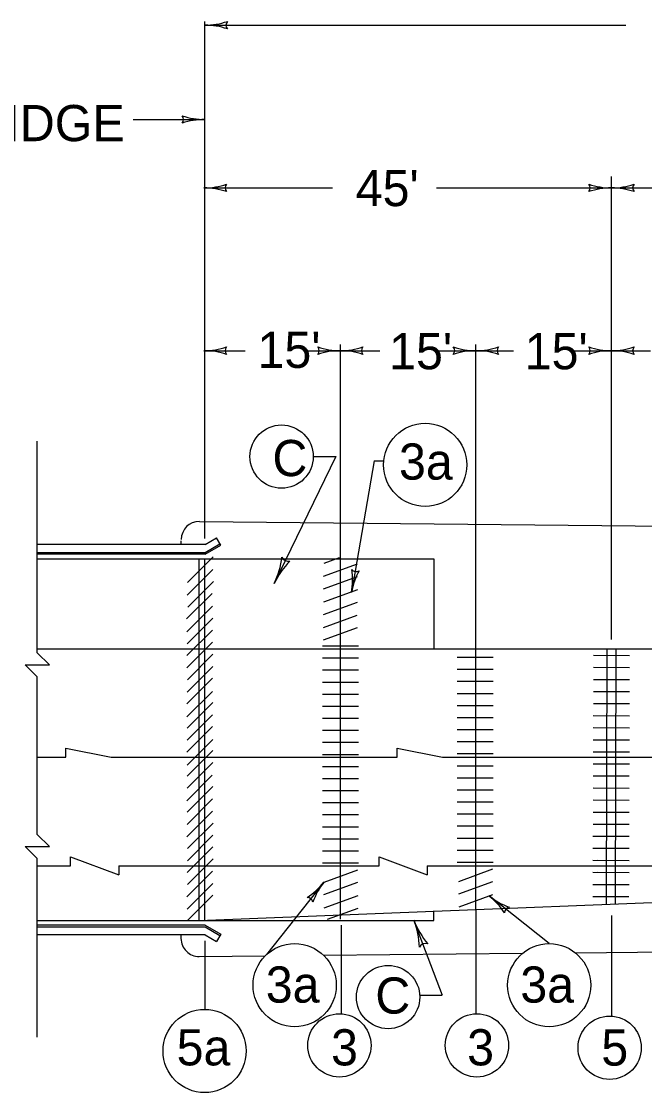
# Model space of a CAD drawing. Extents: x 1007 to 1035.5, y 1000.5 to 1021.5.
# Drawn here: x 1022.72 to 1026.17, y 1006.83 to 1012.75 of the extents above; entities that cross this region are included whole.
import ezdxf

# ---------------------------------------------------------------- set-up
doc = ezdxf.new("R2010")
doc.units = 0
doc.layers.add('Level 1', color=7, linetype='Continuous')

msp = doc.modelspace()

# ---------------------------------------------------------------- linework, layer by layer
at = {"layer": 'Level 1'}
for p, q in [((1023.7393, 1009.8944), (1023.7393, 1012.7518)), ((1023.7393, 1012.7324), (1026.0696, 1012.7324)), ((1023.3438, 1012.2106), (1023.7075, 1012.2106)), ((1023.3755, 1012.2108), (1023.7393, 1012.2108)), ((1025.9893, 1009.8944), (1025.9893, 1011.8949)), ((1023.7369, 1011.8324), (1024.4465, 1011.8324)), ((1025.0217, 1011.8324), (1025.9893, 1011.8324)), ((1025.9893, 1011.8324), (1026.5109, 1011.8324)), ((1023.7369, 1010.9324), (1023.9628, 1010.9324)), ((1024.3048, 1010.9324), (1024.4893, 1010.9324)), ((1024.4893, 1009.2843), (1024.4893, 1010.9669)), ((1024.4893, 1009.8944), (1024.4893, 1010.9324)), ((1024.4893, 1010.9324), (1024.707, 1010.9324)), ((1025.012, 1010.9324), (1025.2393, 1010.9324)), ((1025.2393, 1009.2843), (1025.2393, 1010.9669)), ((1025.2393, 1009.8944), (1025.2393, 1010.9324)), ((1025.2393, 1010.9324), (1025.4467, 1010.9324)), ((1025.7712, 1010.9324), (1025.9893, 1010.9324)), ((1025.9893, 1009.3363), (1025.9893, 1010.9669)), ((1025.9893, 1010.9324), (1026.2059, 1010.9324)), ((1022.8127, 1009.3623), (1022.8127, 1010.4322)), ((1024.4641, 1010.3468), (1024.123, 1009.6451)), ((1024.3391, 1010.3468), (1024.4641, 1010.3468)), ((1024.6769, 1010.3231), (1024.5513, 1009.596)), ((1024.6769, 1010.3232), (1024.7296, 1010.3232)), ((1023.7092, 1009.9888), (1035.1994, 1009.8738)), ((1023.7406, 1009.8608), (1022.8122, 1009.8608)), ((1023.6092, 1009.8623), (1023.6092, 1009.882)), ((1023.7406, 1009.8608), (1023.8039, 1009.8974)), ((1023.7406, 1009.8171), (1023.8231, 1009.8648)), ((1023.7406, 1009.8078), (1023.8272, 1009.8578)), ((1023.8272, 1009.8578), (1023.804, 1009.8978)), ((1022.8122, 1009.8171), (1023.7406, 1009.8171)), ((1023.7406, 1009.8078), (1022.8122, 1009.8078)), ((1023.7848, 1009.7929), (1023.6433, 1009.6515)), ((1024.3997, 1009.7583), (1024.4842, 1009.7891)), ((1024.4898, 1009.3004), (1024.4899, 1009.7891)), ((1022.8122, 1009.7818), (1025.0068, 1009.7818)), ((1023.7075, 1007.7814), (1023.7075, 1009.7814)), ((1023.7389, 1007.7814), (1023.7389, 1009.7814)), ((1024.3958, 1009.6859), (1024.5838, 1009.7543)), ((1025.0068, 1009.7818), (1025.0068, 1009.2818)), ((1023.7832, 1009.7218), (1023.6418, 1009.5803)), ((1024.3957, 1009.6163), (1024.5835, 1009.6848)), ((1023.7868, 1009.6566), (1023.6453, 1009.5152)), ((1024.3973, 1009.5442), (1024.5853, 1009.6126)), ((1023.7793, 1009.5906), (1023.6378, 1009.4492)), ((1023.7816, 1009.5193), (1023.6402, 1009.3778)), ((1024.3963, 1009.4736), (1024.5843, 1009.542)), ((1023.7835, 1009.4533), (1023.6421, 1009.3119)), ((1024.3952, 1009.4024), (1024.5831, 1009.4708)), ((1023.7815, 1009.3878), (1023.6401, 1009.2463)), ((1024.3959, 1009.3329), (1024.5839, 1009.4013)), ((1023.7818, 1009.3212), (1023.6404, 1009.1798)), ((1022.8132, 1009.2843), (1035.1994, 1009.2843)), ((1023.7844, 1009.2538), (1023.643, 1009.1123)), ((1024.3898, 1009.3005), (1024.5899, 1009.3005)), ((1024.4898, 1007.7891), (1024.4898, 1009.3004)), ((1025.2392, 1007.8427), (1025.2393, 1009.2843)), ((1025.961, 1007.8716), (1025.9651, 1009.2789)), ((1026.0111, 1007.8736), (1026.0152, 1009.2789)), ((1024.3898, 1009.2338), (1024.5899, 1009.2338)), ((1025.1353, 1009.2379), (1025.3354, 1009.2379)), ((1025.8901, 1009.2483), (1026.09, 1009.2477)), ((1023.7831, 1009.1865), (1023.6417, 1009.0451)), ((1024.3898, 1009.1672), (1024.5899, 1009.1672)), ((1025.1353, 1009.1713), (1025.3353, 1009.1713)), ((1025.8899, 1009.1817), (1026.0898, 1009.181)), ((1023.7811, 1009.1209), (1023.6397, 1008.9795)), ((1024.3898, 1009.1004), (1024.5899, 1009.1004)), ((1025.1353, 1009.1046), (1025.3353, 1009.1046)), ((1025.8897, 1009.115), (1026.0897, 1009.1143)), ((1022.8127, 1008.6838), (1022.8127, 1009.029)), ((1023.7818, 1009.0488), (1023.6404, 1008.9074)), ((1024.3899, 1009.0338), (1024.5899, 1009.0338)), ((1025.1353, 1009.0378), (1025.3353, 1009.0379)), ((1025.8895, 1009.0483), (1026.0895, 1009.0478)), ((1023.784, 1008.9869), (1023.6426, 1008.8455)), ((1024.3899, 1008.9672), (1024.5899, 1008.9672)), ((1025.1353, 1008.9713), (1025.3353, 1008.9713)), ((1025.8893, 1008.9817), (1026.0893, 1008.9811)), ((1023.7827, 1008.9197), (1023.6413, 1008.7783)), ((1024.3899, 1008.9005), (1024.5899, 1008.9005)), ((1025.1354, 1008.9046), (1025.3353, 1008.9046)), ((1025.889, 1008.915), (1026.0891, 1008.9144)), ((1023.7823, 1008.8548), (1023.6409, 1008.7133)), ((1025.1354, 1008.8379), (1025.3353, 1008.8379)), ((1025.8888, 1008.8483), (1026.0889, 1008.8477)), ((1023.7831, 1008.7828), (1023.6417, 1008.6413)), ((1024.3899, 1008.8338), (1024.5898, 1008.8338)), ((1025.8887, 1008.7817), (1026.0887, 1008.781)), ((1022.9708, 1008.6843), (1022.9708, 1008.7343)), ((1022.9708, 1008.7343), (1023.2208, 1008.6843)), ((1023.783, 1008.7217), (1023.6416, 1008.5803)), ((1024.3899, 1008.7672), (1024.5898, 1008.7672)), ((1024.804, 1008.6843), (1024.804, 1008.7343)), ((1024.804, 1008.7343), (1025.054, 1008.6843)), ((1025.1354, 1008.7713), (1025.3353, 1008.7713)), ((1022.8127, 1008.3581), (1022.8127, 1008.6838)), ((1022.8129, 1008.6843), (1022.9708, 1008.6843)), ((1023.2208, 1008.6843), (1024.804, 1008.6843)), ((1024.3899, 1008.7004), (1024.5898, 1008.7005)), ((1025.054, 1008.6843), (1026.9416, 1008.6843)), ((1025.1353, 1008.7046), (1025.3353, 1008.7046)), ((1025.8885, 1008.715), (1026.0885, 1008.7144)), ((1023.7833, 1008.6552), (1023.6418, 1008.5138)), ((1024.3899, 1008.6338), (1024.5898, 1008.6338)), ((1025.1353, 1008.6379), (1025.3353, 1008.6379)), ((1025.8883, 1008.6483), (1026.0883, 1008.6478)), ((1023.781, 1008.5857), (1023.6396, 1008.4443)), ((1024.3899, 1008.5672), (1024.5899, 1008.5672)), ((1025.1353, 1008.5713), (1025.3353, 1008.5713)), ((1025.8881, 1008.5817), (1026.0881, 1008.5811)), ((1023.7839, 1008.5221), (1023.6425, 1008.3807)), ((1024.3899, 1008.5005), (1024.5899, 1008.5005)), ((1025.1353, 1008.5046), (1025.3354, 1008.5046)), ((1025.8879, 1008.515), (1026.0878, 1008.5144)), ((1023.7826, 1008.4548), (1023.6412, 1008.3134)), ((1024.3899, 1008.4338), (1024.5899, 1008.4338)), ((1025.1353, 1008.4379), (1025.3354, 1008.4379)), ((1025.8877, 1008.4483), (1026.0877, 1008.4478)), ((1023.7819, 1008.3861), (1023.6405, 1008.2446)), ((1024.3898, 1008.3672), (1024.5899, 1008.3672)), ((1025.1353, 1008.3713), (1025.3354, 1008.3713)), ((1025.8875, 1008.3817), (1026.0874, 1008.381)), ((1023.7855, 1008.3208), (1023.6441, 1008.1794)), ((1025.1353, 1008.3046), (1025.3354, 1008.3046)), ((1025.8873, 1008.315), (1026.0873, 1008.3144)), ((1023.7842, 1008.2537), (1023.6428, 1008.1123)), ((1024.3898, 1008.3006), (1024.5899, 1008.3005)), ((1025.8871, 1008.2483), (1026.0871, 1008.2478)), ((1023.7838, 1008.1888), (1023.6424, 1008.0473)), ((1024.3898, 1008.2338), (1024.5899, 1008.2338)), ((1025.1353, 1008.238), (1025.3353, 1008.2379)), ((1022.9971, 1008.0843), (1022.9971, 1008.1343)), ((1022.9971, 1008.1343), (1023.2635, 1008.0343)), ((1024.3898, 1008.1672), (1024.5899, 1008.1672)), ((1024.7037, 1008.0843), (1024.7037, 1008.1343)), ((1024.7037, 1008.1343), (1024.9701, 1008.0343)), ((1025.1354, 1008.1713), (1025.3353, 1008.1713)), ((1025.8869, 1008.1817), (1026.0869, 1008.1811)), ((1022.8127, 1008.0843), (1022.9971, 1008.0843)), ((1023.2635, 1008.0843), (1023.2635, 1008.0343)), ((1023.2636, 1008.0843), (1023.7073, 1008.0843)), ((1023.7858, 1008.1228), (1023.6443, 1007.9814)), ((1023.7073, 1008.0843), (1024.7037, 1008.0843)), ((1024.3898, 1008.1005), (1024.5899, 1008.1005)), ((1024.9701, 1008.0843), (1024.9701, 1008.0343)), ((1024.9701, 1008.0843), (1027.0992, 1008.0843)), ((1025.0073, 1007.8334), (1031.2075, 1008.0814)), ((1025.1354, 1008.1046), (1025.3353, 1008.1047)), ((1025.8868, 1008.115), (1026.0868, 1008.1144)), ((1025.9103, 1008.115), (1026.0867, 1008.1144)), ((1022.8127, 1007.7013), (1022.8127, 1008.0248)), ((1023.7812, 1008.0543), (1023.6398, 1007.9128)), ((1024.3989, 1007.9943), (1024.5868, 1008.0628)), ((1025.1445, 1007.9984), (1025.3324, 1008.0668)), ((1025.8866, 1008.0483), (1026.0866, 1008.0478)), ((1025.9101, 1008.0483), (1026.0865, 1008.0478)), ((1023.7838, 1007.9868), (1023.6424, 1007.8454)), ((1024.0823, 1007.5948), (1024.3989, 1007.9943)), ((1024.3987, 1007.9248), (1024.5867, 1007.9932)), ((1025.1443, 1007.9289), (1025.3323, 1007.9973)), ((1025.8864, 1007.9817), (1026.0864, 1007.9811)), ((1025.9099, 1007.9817), (1026.0863, 1007.9811)), ((1023.7834, 1007.9219), (1023.642, 1007.7805)), ((1024.4004, 1007.8526), (1024.5883, 1007.921)), ((1025.146, 1007.8567), (1025.3339, 1007.9251)), ((1025.645, 1007.6543), (1025.3127, 1007.9176)), ((1025.8863, 1007.915), (1026.0863, 1007.9144)), ((1025.9098, 1007.915), (1026.0862, 1007.9144)), ((1023.7075, 1007.7814), (1025.0073, 1007.8334)), ((1024.4183, 1007.7889), (1024.5873, 1007.8504)), ((1025.0068, 1007.7818), (1025.0068, 1007.8345)), ((1025.2382, 1007.8427), (1025.2382, 1007.2664)), ((1022.8131, 1007.7818), (1025.0068, 1007.7818)), ((1025.055, 1007.3664), (1024.8966, 1007.7836)), ((1025.9893, 1007.8102), (1025.9893, 1007.2517)), ((1023.7406, 1007.7557), (1022.8131, 1007.7557)), ((1022.8131, 1007.7463), (1023.7406, 1007.7463)), ((1023.7406, 1007.7557), (1023.8272, 1007.7057)), ((1023.7406, 1007.7463), (1023.8231, 1007.6987)), ((1024.4938, 1007.7568), (1024.4938, 1007.2669)), ((1022.8127, 1007.1368), (1022.8127, 1007.7013)), ((1023.7406, 1007.7026), (1022.8131, 1007.7026)), ((1023.6077, 1007.7023), (1023.6077, 1007.6828)), ((1023.7393, 1007.6698), (1023.7393, 1007.2903)), ((1023.7406, 1007.7026), (1023.8039, 1007.666)), ((1023.8272, 1007.7057), (1023.804, 1007.6657)), ((1024.3965, 1007.5896), (1025.4973, 1007.6006)), ((1025.7891, 1007.6036), (1027.0358, 1007.616)), ((1023.7087, 1007.5828), (1024.0735, 1007.5864)), ((1025.0512, 1007.3664), (1024.9285, 1007.3664))]:
    msp.add_line(p, q, dxfattribs=at)
for points in [[(1022.8127, 1009.029), (1022.8127, 1009.129), (1022.746, 1009.1957), (1022.8793, 1009.1957), (1022.8127, 1009.2623), (1022.8127, 1009.3623)], [(1022.8127, 1008.0248), (1022.8127, 1008.1248), (1022.746, 1008.1914), (1022.8793, 1008.1914), (1022.8127, 1008.2581), (1022.8127, 1008.3581)]]:
    msp.add_lwpolyline(points, dxfattribs=at)
for centre, radius in [((1024.1641, 1010.3468), 0.175), ((1024.9587, 1010.3009), 0.23), ((1024.2366, 1007.4243), 0.23), ((1025.645, 1007.4243), 0.23), ((1024.7537, 1007.3586), 0.175), ((1023.7383, 1007.0605), 0.23), ((1024.4842, 1007.0912), 0.175), ((1025.2448, 1007.0914), 0.175), ((1025.9793, 1007.0785), 0.175)]:
    msp.add_circle(centre, radius, dxfattribs=at)
for centre, radius, start, end in [((1023.7393, 1013.1233), 0.3909, 270, 288.66878), ((1023.8879, 1012.7323), 0.0313, 138.7746, 220.89129), ((1023.7393, 1013.1233), 0.3909, 269.98778, 270), ((1023.7393, 1012.3414), 0.3909, 71.34716, 89.99389), ((1023.5907, 1012.2108), 0.0313, 318.7746, 40.89129), ((1023.7393, 1012.6014), 0.3906, 251.34716, 269.99389), ((1023.7393, 1011.8202), 0.3906, 90, 108.66878), ((1023.7393, 1011.8202), 0.3906, 89.98778, 90), ((1023.7348, 1012.223), 0.3906, 269.98778, 270), ((1023.7348, 1012.223), 0.3906, 270, 288.66878), ((1023.7348, 1011.4417), 0.3906, 71.34716, 89.99389), ((1023.8833, 1011.8323), 0.0313, 138.7746, 220.89129), ((1025.8406, 1011.8324), 0.0313, 318.7746, 40.89129), ((1025.9893, 1011.4414), 0.3909, 90, 108.66878), ((1025.9893, 1012.2233), 0.3909, 251.34716, 269.99389), ((1025.9893, 1012.2233), 0.3909, 269.98778, 270), ((1025.9893, 1012.2233), 0.3909, 270, 288.66878), ((1025.9893, 1011.4414), 0.3909, 71.34716, 89.99389), ((1025.9893, 1011.4414), 0.3909, 89.98778, 90), ((1026.1379, 1011.8323), 0.0313, 138.7746, 220.89129), ((1023.7348, 1011.323), 0.3906, 269.98778, 270), ((1023.7348, 1011.323), 0.3906, 270, 288.66878), ((1023.7348, 1010.5417), 0.3906, 71.34716, 89.99389), ((1023.8833, 1010.9323), 0.0313, 138.7746, 220.89129), ((1024.3406, 1010.9324), 0.0313, 318.7746, 40.89129), ((1024.4893, 1010.5414), 0.3909, 90, 108.66878), ((1024.4893, 1011.3233), 0.3909, 251.34716, 269.99389), ((1024.4893, 1011.3233), 0.3909, 269.98778, 270), ((1024.4893, 1011.3233), 0.3909, 270, 288.66878), ((1024.4893, 1010.5414), 0.3909, 89.98778, 90), ((1024.4893, 1010.5414), 0.3909, 71.34716, 89.99389), ((1024.6379, 1010.9323), 0.0313, 138.7746, 220.89129), ((1025.0906, 1010.9324), 0.0313, 318.7746, 40.89129), ((1025.2393, 1010.5414), 0.3909, 90, 108.66878), ((1025.2393, 1011.3233), 0.3909, 251.34716, 269.99389), ((1025.2393, 1011.3233), 0.3909, 269.98778, 270), ((1025.2393, 1011.3233), 0.3909, 270, 288.66878), ((1025.2393, 1010.5414), 0.3909, 89.98778, 90), ((1025.2393, 1010.5414), 0.3909, 71.34716, 89.99389), ((1025.3879, 1010.9323), 0.0313, 138.7746, 220.89129), ((1025.8406, 1010.9324), 0.0313, 318.7746, 40.89129), ((1025.9893, 1010.5414), 0.3909, 90, 108.66878), ((1025.9893, 1011.3233), 0.3909, 251.34716, 269.99389), ((1025.9893, 1011.3233), 0.3909, 269.98778, 270), ((1025.9893, 1011.3233), 0.3909, 270, 288.66878), ((1025.9893, 1010.5414), 0.3909, 89.98778, 90), ((1025.9893, 1010.5414), 0.3909, 71.34716, 89.99389), ((1026.1379, 1010.9323), 0.0313, 138.7746, 220.89129), ((1023.7091, 1009.8888), 0.1, 90, 180), ((1023.7014, 1009.85), 0.4687, 334.0769, 352.74568), ((1024.201, 1009.8053), 0.0375, 202.85149, 284.96819), ((1024.5446, 1009.4401), 0.4687, 135.42406, 154.07079), ((1024.1661, 1009.6626), 0.3909, 350.19676, 8.86554), ((1024.9365, 1009.5295), 0.3909, 151.54391, 170.19064), ((1024.5767, 1009.7425), 0.0313, 218.97135, 301.08805), ((1023.7014, 1009.85), 0.4687, 334.06467, 334.0769), ((1024.1661, 1009.6626), 0.3909, 350.18453, 350.19676), ((1024.0925, 1008.2372), 0.3909, 302.94937, 321.5961), ((1024.7053, 1007.7515), 0.3909, 141.60221, 160.27099), ((1024.7053, 1007.7515), 0.3909, 141.58998, 141.60221), ((1024.3065, 1007.8779), 0.0313, 10.37681, 92.4935), ((1025.5554, 1008.224), 0.3909, 231.59669, 231.60892), ((1025.5554, 1008.224), 0.3909, 231.60892, 250.2777), ((1025.0699, 1007.6112), 0.3909, 32.95608, 51.60281), ((1025.4292, 1007.8253), 0.0313, 100.38352, 182.50021), ((1025.3348, 1007.95), 0.4688, 200.78239, 200.79462), ((1025.3348, 1007.95), 0.4688, 200.79462, 219.4634), ((1024.4583, 1007.6171), 0.4688, 2.14178, 20.78851), ((1023.7076, 1007.6827), 0.1, 180, 270.57294), ((1024.9598, 1007.6169), 0.0375, 69.56922, 151.68591)]:
    msp.add_arc(centre, radius, start, end, dxfattribs=at)

# ---------------------------------------------------------------- texts
for s, p in [('BRIDGE', (1022.2703, 1012.0908)), ("45'", (1024.5744, 1011.7317)), ("15'", (1024.031, 1010.8373)), ("15'", (1024.7593, 1010.8297)), ("15'", (1025.5093, 1010.8297)), ('C', (1024.1136, 1010.2388)), ('3a', (1024.8138, 1010.2195)), ('3a', (1024.0768, 1007.3278)), ('3a', (1025.4851, 1007.3278)), ('C', (1024.6828, 1007.2671)), ('5a', (1023.5837, 1006.9808)), ('3', (1024.438, 1006.9806)), ('3', (1025.191, 1006.9808)), ('5', (1025.9332, 1006.9793))]:
    msp.add_text(s, height=0.2, dxfattribs=at).set_placement(p)

doc.saveas('drawing.dxf')
